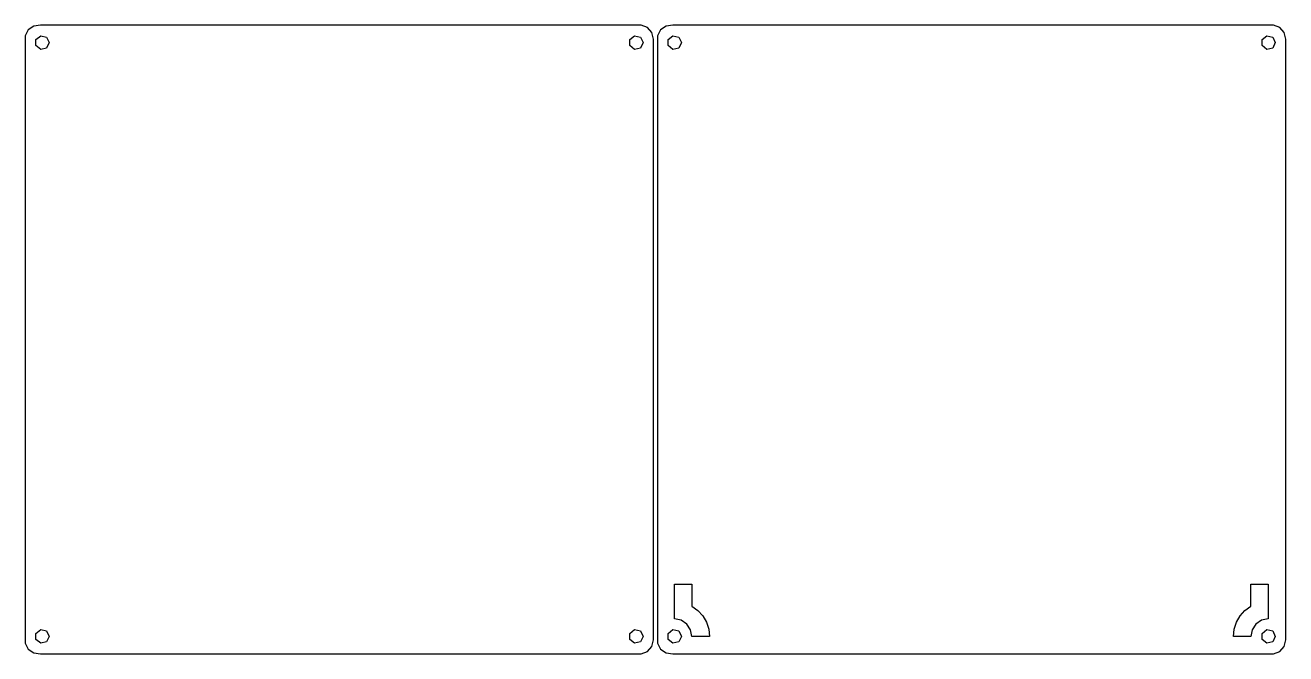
# Model space of a CAD drawing. Header units: metres. Extents: x 0 to 361, y 0 to 180.
import ezdxf

# ---------------------------------------------------------------- set-up
doc = ezdxf.new("R2010")
doc.units = ezdxf.units.M

msp = doc.modelspace()

# ---------------------------------------------------------------- linework, layer by layer
for p, q in [((1.00597, 178.652), (0.116241, 176.957)), ((0.116241, 176.957), (0.116241, 3.04274)), ((2.58159, 179.74), (1.00597, 178.652)), ((4.48213, 179.971), (2.58159, 179.74)), ((3.19806, 175.868), (4.55495, 176.95)), ((176.482, 179.971), (4.48213, 179.971)), ((4.55495, 176.95), (6.24698, 176.564)), ((173.198, 175.868), (174.555, 176.95)), ((174.555, 176.95), (176.247, 176.564)), ((178.272, 179.292), (176.482, 179.971)), ((179.542, 177.859), (178.272, 179.292)), ((180, 176), (179.542, 177.859)), ((182.006, 178.652), (181.116, 176.957)), ((181.116, 176.957), (181.116, 3.04274)), ((183.582, 179.74), (182.006, 178.652)), ((185.482, 179.971), (183.582, 179.74)), ((184.198, 175.868), (185.555, 176.95)), ((357.482, 179.971), (185.482, 179.971)), ((185.555, 176.95), (187.247, 176.564)), ((354.198, 175.868), (355.555, 176.95)), ((355.555, 176.95), (357.247, 176.564)), ((359.272, 179.292), (357.482, 179.971)), ((360.542, 177.859), (359.272, 179.292)), ((361, 176), (360.542, 177.859)), ((3.19806, 174.132), (3.19806, 175.868)), ((4.55495, 173.05), (3.19806, 174.132)), ((6.24698, 173.436), (4.55495, 173.05)), ((6.24698, 176.564), (7, 175)), ((7, 175), (6.24698, 173.436)), ((173.198, 174.132), (173.198, 175.868)), ((174.555, 173.05), (173.198, 174.132)), ((176.247, 173.436), (174.555, 173.05)), ((176.247, 176.564), (177, 175)), ((177, 175), (176.247, 173.436)), ((180, 4), (180, 176)), ((184.198, 174.132), (184.198, 175.868)), ((185.555, 173.05), (184.198, 174.132)), ((187.247, 173.436), (185.555, 173.05)), ((187.247, 176.564), (188, 175)), ((188, 175), (187.247, 173.436)), ((354.198, 174.132), (354.198, 175.868)), ((355.555, 173.05), (354.198, 174.132)), ((357.247, 173.436), (355.555, 173.05)), ((357.247, 176.564), (358, 175)), ((358, 175), (357.247, 173.436)), ((361, 4), (361, 176)), ((186, 10), (186, 20)), ((186, 20), (191, 20)), ((191, 20), (191, 13.6602)), ((351, 13.6602), (351, 20)), ((351, 20), (356, 20)), ((356, 20), (356, 10)), ((191, 13.6602), (192.691, 12.4314)), ((192.691, 12.4314), (194.09, 10.8778)), ((194.09, 10.8778), (195.135, 9.06735)), ((346.865, 9.06735), (347.91, 10.8778)), ((347.91, 10.8778), (349.309, 12.4314)), ((349.309, 12.4314), (351, 13.6602)), ((187.913, 9.61938), (186, 10)), ((189.536, 8.53552), (187.913, 9.61938)), ((190.619, 6.91341), (189.536, 8.53552)), ((195.135, 9.06735), (195.781, 7.07912)), ((346.219, 7.07912), (346.865, 9.06735)), ((352.464, 8.53552), (351.381, 6.91341)), ((354.087, 9.61938), (352.464, 8.53552)), ((356, 10), (354.087, 9.61938)), ((3.19806, 5.86777), (4.55495, 6.94984)), ((3.19806, 4.13222), (3.19806, 5.86777)), ((4.55495, 3.05014), (3.19806, 4.13222)), ((4.55495, 6.94984), (6.24698, 6.56366)), ((6.24698, 6.56366), (7, 5)), ((7, 5), (6.24698, 3.43633)), ((173.198, 5.86777), (174.555, 6.94984)), ((173.198, 4.13222), (173.198, 5.86777)), ((174.555, 3.05014), (173.198, 4.13222)), ((174.555, 6.94984), (176.247, 6.56366)), ((176.247, 6.56366), (177, 5)), ((177, 5), (176.247, 3.43633)), ((179.542, 2.14111), (180, 4)), ((184.198, 5.86777), (185.555, 6.94984)), ((184.198, 4.13222), (184.198, 5.86777)), ((185.555, 3.05014), (184.198, 4.13222)), ((185.555, 6.94984), (187.247, 6.56366)), ((187.247, 6.56366), (188, 5)), ((188, 5), (187.247, 3.43633)), ((191, 5), (190.619, 6.91341)), ((196, 5), (191, 5)), ((195.781, 7.07912), (196, 5)), ((346, 5), (346.219, 7.07912)), ((351, 5), (346, 5)), ((351.381, 6.91341), (351, 5)), ((354.198, 5.86777), (355.555, 6.94984)), ((354.198, 4.13222), (354.198, 5.86777)), ((355.555, 3.05014), (354.198, 4.13222)), ((355.555, 6.94984), (357.247, 6.56366)), ((357.247, 6.56366), (358, 5)), ((358, 5), (357.247, 3.43633)), ((360.542, 2.14111), (361, 4)), ((0.116241, 3.04274), (1.00597, 1.34752)), ((1.00597, 1.34752), (2.58159, 0.259949)), ((2.58159, 0.259949), (4.48213, 0.029175)), ((4.48213, 0.029175), (176.482, 0.029175)), ((6.24698, 3.43633), (4.55495, 3.05014)), ((176.247, 3.43633), (174.555, 3.05014)), ((176.482, 0.029175), (178.272, 0.708069)), ((178.272, 0.708069), (179.542, 2.14111)), ((181.116, 3.04274), (182.006, 1.34752)), ((182.006, 1.34752), (183.582, 0.259949)), ((183.582, 0.259949), (185.482, 0.029175)), ((185.482, 0.029175), (357.482, 0.029175)), ((187.247, 3.43633), (185.555, 3.05014)), ((357.247, 3.43633), (355.555, 3.05014)), ((357.482, 0.029175), (359.272, 0.708069)), ((359.272, 0.708069), (360.542, 2.14111))]:
    msp.add_line(p, q)

doc.saveas('drawing.dxf')
